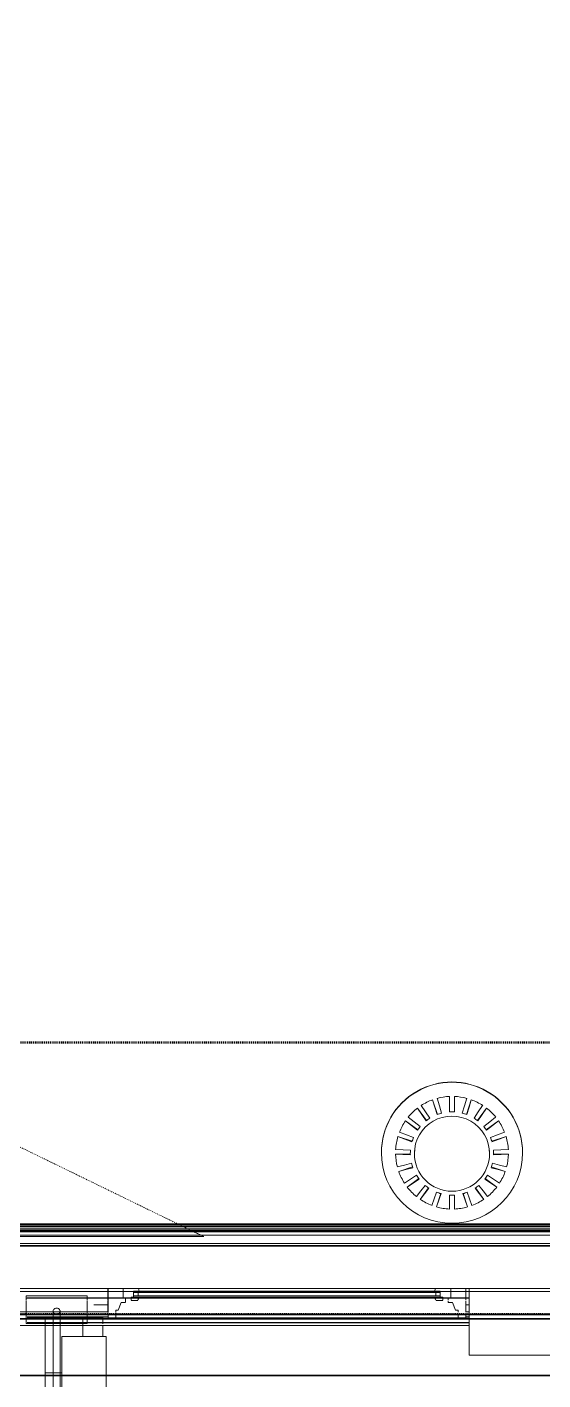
# Model space of a CAD drawing. Header units: inches. Extents: x -4235 to -464, y 9767 to 12269.
# Drawn here: x -3606.3 to -3551.5, y 9973.2 to 10117.1 of the extents above; entities that cross this region are included whole.
import ezdxf

# ---------------------------------------------------------------- set-up
doc = ezdxf.new("R2010")
doc.units = ezdxf.units.IN
doc.header["$MEASUREMENT"] = 0
doc.linetypes.add('Dash 1_16_', pattern=[0.125, 0.0625, -0.0625])
for name, color, linetype, lineweight in [('A-FLOR-1', 192, 'Continuous', 9), ('A-FLOR-HRAL', 11, 'Continuous', 9), ('A-FLOR-PATT-1', 9, 'Continuous', 9), ('A-GENM', 5, 'Continuous', 9), ('A-GLAZ-1', 151, 'Continuous', 9), ('A-GLAZ-2', 151, 'Continuous', 20), ('A-ROOF-1', 10, 'Dash 1_16_', 9), ('A-ROOF-2', 7, 'Dash 1_16_', 9), ('A-WALL-1', 113, 'Continuous', 9), ('C-PROP-LINE-1', 91, 'Dash 1_16_', 50), ('M-EQPM', 50, 'Continuous', 9)]:
    doc.layers.add(name, color=color, linetype=linetype, lineweight=lineweight)

# ---------------------------------------------------------------- blocks, each defined once
blk = doc.blocks.new('Basic Wall _ EXT - FIBER CEMENT - LARGE - ___-2505169-BACKGROUND - ROOF PLAN')
at = {"layer": 'A-WALL-1'}
for p, q in [((-3606.34, 9981.91), (-3606.44, 9981.91)), ((-3606.31, 9981.94), (-3606.01, 9981.94)), ((-3606.01, 9981.94), (-3606.31, 9981.94)), ((-3606.01, 9981.91), (-3606.31, 9981.91)), ((-3606.01, 9981.91), (-3606.31, 9981.91)), ((-3605.98, 9981.94), (-3605.45, 9981.94)), ((-3605.45, 9981.94), (-3605.98, 9981.94)), ((-3605.44, 9981.91), (-3605.97, 9981.91)), ((-3605.44, 9981.91), (-3605.97, 9981.91)), ((-3605.43, 9981.94), (-3600.9, 9981.94)), ((-3600.9, 9981.94), (-3605.43, 9981.94)), ((-3600.9, 9981.91), (-3605.43, 9981.91)), ((-3600.9, 9981.91), (-3605.43, 9981.91)), ((-3600.86, 9981.94), (-3600.38, 9981.94)), ((-3600.38, 9981.94), (-3600.86, 9981.94)), ((-3600.38, 9981.91), (-3600.86, 9981.91)), ((-3600.38, 9981.91), (-3600.86, 9981.91)), ((-3600.36, 9981.94), (-3600.06, 9981.94)), ((-3600.06, 9981.94), (-3600.36, 9981.94)), ((-3600.06, 9981.91), (-3600.36, 9981.91)), ((-3600.06, 9981.91), (-3600.36, 9981.91)), ((-3600.05, 9981.94), (-3599.95, 9981.94)), ((-3599.95, 9981.94), (-3600.05, 9981.94)), ((-3599.95, 9981.91), (-3600.05, 9981.91)), ((-3599.95, 9981.91), (-3600.05, 9981.91)), ((-3599.95, 9981.94), (-3597.74, 9981.94)), ((-3597.74, 9981.94), (-3599.95, 9981.94)), ((-3597.74, 9981.91), (-3599.95, 9981.91)), ((-3597.74, 9981.91), (-3599.95, 9981.91)), ((-3559.71, 9981.94), (-3559.34, 9981.94)), ((-3559.34, 9981.94), (-3559.71, 9981.94)), ((-3559.34, 9981.91), (-3559.71, 9981.91)), ((-3559.34, 9981.91), (-3559.71, 9981.91)), ((-3603.57, 9979.9), (-3606.34, 9979.9)), ((-3603.57, 9979.9), (-3606.34, 9979.9)), ((-3606.34, 9979.87), (-3603.57, 9979.87)), ((-3603.57, 9979.87), (-3606.34, 9979.87)), ((-3603.46, 9979.9), (-3603.52, 9979.9)), ((-3603.46, 9979.9), (-3603.52, 9979.9)), ((-3603.52, 9979.87), (-3603.46, 9979.87)), ((-3603.46, 9979.87), (-3603.52, 9979.87)), ((-3603.4, 9979.9), (-3603.46, 9979.9)), ((-3603.4, 9979.9), (-3603.46, 9979.9)), ((-3603.46, 9979.87), (-3603.39, 9979.87)), ((-3603.39, 9979.87), (-3603.46, 9979.87)), ((-3603.29, 9979.9), (-3603.38, 9979.9)), ((-3603.29, 9979.9), (-3603.38, 9979.9)), ((-3603.38, 9979.87), (-3603.29, 9979.87)), ((-3603.29, 9979.87), (-3603.38, 9979.87)), ((-3603.2, 9979.9), (-3603.29, 9979.9)), ((-3603.2, 9979.9), (-3603.29, 9979.9)), ((-3603.29, 9979.87), (-3603.2, 9979.87)), ((-3603.2, 9979.87), (-3603.29, 9979.87)), ((-3603.1, 9979.9), (-3603.2, 9979.9)), ((-3603.1, 9979.9), (-3603.2, 9979.9)), ((-3603.2, 9979.87), (-3603.1, 9979.87)), ((-3603.1, 9979.87), (-3603.2, 9979.87)), ((-3603.01, 9979.9), (-3603.1, 9979.9)), ((-3603.01, 9979.9), (-3603.1, 9979.9)), ((-3603.1, 9979.87), (-3603.01, 9979.87)), ((-3603.01, 9979.87), (-3603.1, 9979.87)), ((-3602.93, 9979.9), (-3603.01, 9979.9)), ((-3602.93, 9979.9), (-3603.01, 9979.9)), ((-3603.01, 9979.87), (-3602.93, 9979.87)), ((-3602.93, 9979.87), (-3603.01, 9979.87)), ((-3602.87, 9979.9), (-3602.93, 9979.9)), ((-3602.87, 9979.9), (-3602.93, 9979.9)), ((-3602.93, 9979.87), (-3602.87, 9979.87)), ((-3602.87, 9979.87), (-3602.93, 9979.87)), ((-3599.97, 9979.9), (-3602.82, 9979.9)), ((-3599.97, 9979.9), (-3602.82, 9979.9)), ((-3602.82, 9979.87), (-3599.97, 9979.87)), ((-3599.97, 9979.87), (-3602.82, 9979.87)), ((-3597.74, 9979.9), (-3599.95, 9979.9)), ((-3597.74, 9979.9), (-3599.95, 9979.9)), ((-3599.95, 9979.87), (-3597.74, 9979.87)), ((-3597.74, 9979.87), (-3599.95, 9979.87)), ((-3559.34, 9979.9), (-3559.71, 9979.9)), ((-3559.34, 9979.9), (-3559.71, 9979.9)), ((-3559.71, 9979.87), (-3559.34, 9979.87)), ((-3559.34, 9979.87), (-3559.71, 9979.87))]:
    blk.add_line(p, q, dxfattribs=at)
blk = doc.blocks.new('Basic Wall _ EXT - FIBER CEMENT - LARGE - ___-2162463-BACKGROUND - ROOF PLAN')
at = {"layer": 'A-WALL-1'}
for p, q in [((-3606.31, 9981.94), (-3606.01, 9981.94)), ((-3606.01, 9981.94), (-3606.31, 9981.94)), ((-3606.01, 9981.91), (-3606.31, 9981.91)), ((-3606.01, 9981.91), (-3606.31, 9981.91)), ((-3605.98, 9981.94), (-3605.45, 9981.94)), ((-3605.45, 9981.94), (-3605.98, 9981.94)), ((-3605.44, 9981.91), (-3605.97, 9981.91)), ((-3605.44, 9981.91), (-3605.97, 9981.91)), ((-3605.43, 9981.94), (-3600.9, 9981.94)), ((-3600.9, 9981.94), (-3605.43, 9981.94)), ((-3600.9, 9981.91), (-3605.43, 9981.91)), ((-3600.9, 9981.91), (-3605.43, 9981.91)), ((-3600.86, 9981.94), (-3600.38, 9981.94)), ((-3600.38, 9981.94), (-3600.86, 9981.94)), ((-3600.38, 9981.91), (-3600.86, 9981.91)), ((-3600.38, 9981.91), (-3600.86, 9981.91)), ((-3600.36, 9981.94), (-3600.06, 9981.94)), ((-3600.06, 9981.94), (-3600.36, 9981.94)), ((-3600.06, 9981.91), (-3600.36, 9981.91)), ((-3600.06, 9981.91), (-3600.36, 9981.91)), ((-3600.05, 9981.94), (-3599.95, 9981.94)), ((-3599.95, 9981.94), (-3600.05, 9981.94)), ((-3599.95, 9981.91), (-3600.05, 9981.91)), ((-3599.95, 9981.91), (-3600.05, 9981.91)), ((-3599.95, 9981.94), (-3559.34, 9981.94)), ((-3559.34, 9981.94), (-3599.95, 9981.94)), ((-3559.34, 9981.91), (-3599.95, 9981.91)), ((-3559.34, 9981.91), (-3599.95, 9981.91)), ((-3606.03, 9979.32), (-3606.34, 9979.32)), ((-3606.02, 9979.31), (-3606.34, 9979.31)), ((-3606.02, 9979.31), (-3606.34, 9979.31)), ((-3606.02, 9979.3), (-3606.34, 9979.3)), ((-3606.02, 9979.28), (-3606.34, 9979.28)), ((-3606.02, 9979.28), (-3606.34, 9979.28)), ((-3605.52, 9979.32), (-3606.01, 9979.32)), ((-3605.52, 9979.31), (-3606.01, 9979.31)), ((-3605.52, 9979.31), (-3606.01, 9979.31)), ((-3605.51, 9979.3), (-3606.01, 9979.3)), ((-3605.51, 9979.28), (-3606.01, 9979.28)), ((-3605.51, 9979.28), (-3606.01, 9979.28)), ((-3604.85, 9979.32), (-3605.49, 9979.32)), ((-3604.85, 9979.31), (-3605.49, 9979.31)), ((-3604.85, 9979.31), (-3605.49, 9979.31)), ((-3604.84, 9979.3), (-3605.49, 9979.3)), ((-3604.84, 9979.28), (-3605.49, 9979.28)), ((-3604.84, 9979.28), (-3605.49, 9979.28)), ((-3604.07, 9979.32), (-3604.82, 9979.32)), ((-3604.07, 9979.31), (-3604.82, 9979.31)), ((-3604.07, 9979.31), (-3604.82, 9979.31)), ((-3604.06, 9979.3), (-3604.82, 9979.3)), ((-3604.06, 9979.28), (-3604.82, 9979.28)), ((-3604.06, 9979.28), (-3604.82, 9979.28)), ((-3603.57, 9979.32), (-3604.04, 9979.32)), ((-3603.57, 9979.31), (-3604.04, 9979.31)), ((-3603.57, 9979.31), (-3604.04, 9979.31)), ((-3603.57, 9979.3), (-3604.04, 9979.3)), ((-3603.57, 9979.28), (-3604.04, 9979.28)), ((-3603.57, 9979.28), (-3604.04, 9979.28)), ((-3603.46, 9979.32), (-3603.52, 9979.32)), ((-3603.46, 9979.31), (-3603.52, 9979.31)), ((-3603.46, 9979.31), (-3603.52, 9979.31)), ((-3603.46, 9979.3), (-3603.52, 9979.3)), ((-3603.46, 9979.28), (-3603.52, 9979.28)), ((-3603.46, 9979.28), (-3603.52, 9979.28)), ((-3603.38, 9979.32), (-3603.46, 9979.32)), ((-3603.38, 9979.31), (-3603.46, 9979.31)), ((-3603.38, 9979.31), (-3603.46, 9979.31)), ((-3603.38, 9979.3), (-3603.46, 9979.3)), ((-3603.38, 9979.28), (-3603.46, 9979.28)), ((-3603.38, 9979.28), (-3603.46, 9979.28)), ((-3603.29, 9979.32), (-3603.38, 9979.32)), ((-3603.29, 9979.31), (-3603.38, 9979.31)), ((-3603.29, 9979.31), (-3603.38, 9979.31)), ((-3603.29, 9979.3), (-3603.38, 9979.3)), ((-3603.29, 9979.28), (-3603.38, 9979.28)), ((-3603.29, 9979.28), (-3603.38, 9979.28)), ((-3603.23, 9979.32), (-3603.29, 9979.32)), ((-3603.23, 9979.31), (-3603.29, 9979.31)), ((-3603.23, 9979.31), (-3603.29, 9979.31)), ((-3603.23, 9979.3), (-3603.29, 9979.3)), ((-3603.22, 9979.28), (-3603.29, 9979.28)), ((-3603.22, 9979.28), (-3603.29, 9979.28)), ((-3603.1, 9979.32), (-3603.2, 9979.32)), ((-3603.1, 9979.31), (-3603.2, 9979.31)), ((-3603.1, 9979.31), (-3603.2, 9979.31)), ((-3603.1, 9979.3), (-3603.2, 9979.3)), ((-3603.1, 9979.28), (-3603.2, 9979.28)), ((-3603.1, 9979.28), (-3603.2, 9979.28)), ((-3603.01, 9979.32), (-3603.1, 9979.32)), ((-3603.01, 9979.31), (-3603.1, 9979.31)), ((-3603.01, 9979.31), (-3603.1, 9979.31)), ((-3603.01, 9979.3), (-3603.1, 9979.3)), ((-3603.01, 9979.28), (-3603.1, 9979.28)), ((-3603.01, 9979.28), (-3603.1, 9979.28)), ((-3602.93, 9979.32), (-3603.01, 9979.32)), ((-3602.93, 9979.31), (-3603.01, 9979.31)), ((-3602.93, 9979.31), (-3603.01, 9979.31)), ((-3602.93, 9979.3), (-3603.01, 9979.3)), ((-3602.93, 9979.28), (-3603.01, 9979.28)), ((-3602.93, 9979.28), (-3603.01, 9979.28)), ((-3602.87, 9979.32), (-3602.93, 9979.32)), ((-3602.87, 9979.31), (-3602.93, 9979.31)), ((-3602.87, 9979.31), (-3602.93, 9979.31)), ((-3602.87, 9979.3), (-3602.93, 9979.3)), ((-3602.87, 9979.28), (-3602.93, 9979.28)), ((-3602.87, 9979.28), (-3602.93, 9979.28)), ((-3602.39, 9979.32), (-3602.82, 9979.32)), ((-3602.39, 9979.31), (-3602.82, 9979.31)), ((-3602.39, 9979.31), (-3602.82, 9979.31)), ((-3602.38, 9979.3), (-3602.82, 9979.3)), ((-3602.38, 9979.28), (-3602.82, 9979.28)), ((-3602.38, 9979.28), (-3602.82, 9979.28)), ((-3601.61, 9979.32), (-3602.36, 9979.32)), ((-3601.6, 9979.31), (-3602.36, 9979.31)), ((-3601.6, 9979.31), (-3602.36, 9979.31)), ((-3601.6, 9979.3), (-3602.36, 9979.3)), ((-3601.59, 9979.28), (-3602.36, 9979.28)), ((-3601.59, 9979.28), (-3602.36, 9979.28)), ((-3600.93, 9979.32), (-3601.57, 9979.32)), ((-3600.93, 9979.31), (-3601.57, 9979.31)), ((-3600.93, 9979.31), (-3601.57, 9979.31)), ((-3600.92, 9979.3), (-3601.57, 9979.3)), ((-3600.92, 9979.28), (-3601.57, 9979.28)), ((-3600.92, 9979.28), (-3601.57, 9979.28)), ((-3600.4, 9979.32), (-3600.9, 9979.32)), ((-3600.4, 9979.31), (-3600.9, 9979.31)), ((-3600.4, 9979.31), (-3600.9, 9979.31)), ((-3600.4, 9979.3), (-3600.9, 9979.3)), ((-3600.4, 9979.28), (-3600.9, 9979.28)), ((-3600.4, 9979.28), (-3600.9, 9979.28)), ((-3600.07, 9979.32), (-3600.38, 9979.32)), ((-3600.07, 9979.31), (-3600.38, 9979.31)), ((-3600.07, 9979.31), (-3600.38, 9979.31)), ((-3600.07, 9979.3), (-3600.38, 9979.3)), ((-3600.07, 9979.28), (-3600.38, 9979.28)), ((-3600.07, 9979.28), (-3600.38, 9979.28)), ((-3599.95, 9979.32), (-3600.06, 9979.32)), ((-3599.95, 9979.31), (-3600.06, 9979.31)), ((-3599.95, 9979.31), (-3600.06, 9979.31)), ((-3599.95, 9979.3), (-3600.06, 9979.3)), ((-3599.95, 9979.28), (-3600.06, 9979.28)), ((-3599.95, 9979.28), (-3600.06, 9979.28)), ((-3559.34, 9979.32), (-3599.95, 9979.32)), ((-3559.34, 9979.31), (-3599.95, 9979.31)), ((-3559.34, 9979.31), (-3599.95, 9979.31)), ((-3559.34, 9979.3), (-3599.95, 9979.3)), ((-3559.34, 9979.28), (-3599.95, 9979.28)), ((-3559.34, 9979.28), (-3599.95, 9979.28)), ((-3706.32, 9978.98), (-3603.57, 9978.98)), ((-3603.52, 9978.98), (-3603.46, 9978.98)), ((-3603.46, 9978.98), (-3603.38, 9978.98)), ((-3603.38, 9978.98), (-3603.29, 9978.98)), ((-3603.29, 9978.98), (-3603.2, 9978.98)), ((-3603.19, 9978.98), (-3603.1, 9978.98)), ((-3603.1, 9978.98), (-3603.01, 9978.98)), ((-3603.01, 9978.98), (-3602.93, 9978.98)), ((-3602.93, 9978.98), (-3602.87, 9978.98)), ((-3602.82, 9978.98), (-3559.34, 9978.98))]:
    blk.add_line(p, q, dxfattribs=at)
blk = doc.blocks.new('Basic Wall _ EXT - FIBER CEMENT - SMALL - ___-2145937-BACKGROUND - ROOF PLAN')
at = {"layer": 'A-WALL-1'}
for p, q in [((-2077.2, 9989.09), (-3851.82, 9989.09)), ((-2077.24, 9989.13), (-3851.78, 9989.13)), ((-2077.25, 9989.14), (-3851.77, 9989.14)), ((-2077.4, 9989.29), (-3851.63, 9989.29)), ((-2077.6, 9989.49), (-3851.42, 9989.49)), ((-2077.67, 9989.56), (-3851.35, 9989.56)), ((-2077.8, 9989.69), (-3851.22, 9989.69)), ((-2077.91, 9989.8), (-3851.11, 9989.8)), ((-3853.2, 9987.72), (-2075.83, 9987.72)), ((-2075.83, 9987.72), (-3853.2, 9987.72)), ((-3852.33, 9988.59), (-2076.7, 9988.59)), ((-2076.7, 9988.59), (-3852.33, 9988.59)), ((-2077.05, 9988.94), (-3851.97, 9988.94)), ((-2077.1, 9988.99), (-3851.93, 9988.99)), ((-2077.11, 9989), (-3851.92, 9989)), ((-2077.18, 9989.07), (-3851.85, 9989.07)), ((-2077.17, 9989.06), (-3851.85, 9989.06)), ((-2077.17, 9989.06), (-3851.85, 9989.06)), ((-2075.54, 9987.44), (-3853.48, 9987.44)), ((-2075.54, 9987.44), (-3853.48, 9987.44)), ((-2075.62, 9987.51), (-3853.4, 9987.51)), ((-2075.62, 9987.51), (-3853.4, 9987.51)), ((-2070.72, 9982.61), (-3858.3, 9982.61)), ((-2070.72, 9982.61), (-3858.3, 9982.61)), ((-2067.77, 9979.66), (-3861.25, 9979.66)), ((-2067.84, 9979.73), (-3861.19, 9979.73)), ((-3860.81, 9980.11), (-2068.22, 9980.11)), ((-2068.29, 9980.19), (-3860.73, 9980.19)), ((-2068.29, 9980.19), (-3860.73, 9980.19)), ((-3867.29, 9973.63), (-2061.73, 9973.63)), ((-2061.73, 9973.63), (-3867.29, 9973.63)), ((-2061.81, 9973.7), (-3867.21, 9973.7)), ((-2061.81, 9973.7), (-3867.21, 9973.7))]:
    blk.add_line(p, q, dxfattribs=at)
blk = doc.blocks.new('Window-Double_Hung-Andersen-400_Series-Tilt_Wash - DOUBLE HUNG - COTTAGE - 3RD FLOOR-V76-BACKGROUND - ROOF PLAN')
at = {"layer": 'A-GLAZ-1'}
for p, q in [((-16.29, -2.13), (-15.7, -2.13)), ((-16.29, -2.5), (-15.7, -2.5)), ((-15.82, -2.5), (-15.82, -2.13)), ((-15.7, -2), (15.7, -2)), ((-15.7, -2.13), (15.7, -2.13)), ((-15.7, -2.5), (15.7, -2.5)), ((-15.7, -2.63), (15.7, -2.63)), ((16.29, -2.13), (15.7, -2.13)), ((16.29, -2.5), (15.7, -2.5)), ((15.82, -2.5), (15.82, -2.13))]:
    blk.add_line(p, q, dxfattribs=at)
at = {"layer": 'A-GLAZ-2'}
for p, q in [((-19.01, -2.01), (-19.01, -1.69)), ((-19.01, -2.69), (-19.01, -2.01)), ((-19.01, -2.84), (-19.01, -2.72)), ((-19.01, -2.9), (-19.01, -2.85)), ((-17.42, -2.01), (-17.42, -1.69)), ((-17.42, -2.69), (-17.42, -2.01)), ((-17.42, -2.75), (-16.57, -2.75)), ((-17.14, -2.84), (-17.14, -2.75)), ((-17.14, -2.9), (-17.14, -2.85)), ((-16.57, -2.63), (-16.57, -2.69)), ((-15.7, -2.63), (-16.57, -2.63)), ((-16.57, -2.72), (-16.57, -2.84)), ((-16.57, -2.85), (-16.57, -2.9)), ((-15.7, -2), (-16.29, -2)), ((-16.29, -2.63), (-16.29, -2.01)), ((-15.82, -2.9), (-15.8, -2.85)), ((-15.8, -2.84), (-15.74, -2.72)), ((-15.78, -1.69), (-15.7, -2)), ((-15.73, -2.69), (-15.7, -2.63)), ((15.75, -1.82), (15.7, -2)), ((15.7, -2), (16.29, -2)), ((15.73, -2.69), (15.7, -2.63)), ((15.7, -2.63), (16.57, -2.63)), ((15.8, -2.84), (15.74, -2.72)), ((15.78, -1.69), (15.75, -1.78)), ((15.82, -2.9), (15.8, -2.85)), ((16.29, -2.63), (16.29, -2.01)), ((16.57, -2.63), (16.57, -2.69)), ((16.57, -2.72), (16.57, -2.84)), ((17.42, -2.75), (16.57, -2.75)), ((16.57, -2.85), (16.57, -2.9)), ((17.14, -2.84), (17.14, -2.75)), ((17.14, -2.9), (17.14, -2.85)), ((17.42, -2.01), (17.42, -1.69)), ((17.42, -2.69), (17.42, -2.01)), ((19.01, -1.69), (19.01, -2.01)), ((19.01, -2.01), (19.01, -2.69)), ((19.01, -2.72), (19.01, -2.84)), ((19.01, -2.85), (19.01, -2.9)), ((-19.01, -3.44), (-20.51, -3.44)), ((-19.01, -2.95), (-19.01, -2.91)), ((-19.01, -4.11), (-19.01, -3)), ((-19.01, -4.16), (-19.01, -4.11)), ((-19.01, -4.22), (-19.01, -4.17)), ((-19.01, -4.34), (-19.01, -4.29)), ((-18.2, -4), (-17.92, -4)), ((-18.2, -4.11), (-18.2, -4)), ((-18.2, -4.16), (-18.2, -4.11)), ((-18.2, -4.22), (-18.2, -4.17)), ((-18.2, -4.34), (-18.2, -4.29)), ((-17.92, -4), (-17.61, -3.19)), ((-17.61, -3.19), (-17.14, -3.19)), ((-17.14, -2.95), (-17.14, -2.91)), ((-17.14, -3.16), (-17.14, -3)), ((-16.57, -2.91), (-16.57, -2.95)), ((-15.86, -2.97), (-16.57, -2.97)), ((-15.85, -2.95), (-15.83, -2.91)), ((15.85, -2.95), (15.83, -2.91)), ((15.86, -2.97), (16.57, -2.97)), ((16.57, -2.91), (16.57, -2.95)), ((17.14, -2.95), (17.14, -2.91)), ((17.14, -3.19), (17.14, -3.06)), ((17.61, -3.19), (17.14, -3.19)), ((17.92, -4), (17.61, -3.19)), ((18.2, -4), (17.92, -4)), ((18.2, -4.11), (18.2, -4)), ((18.2, -4.22), (18.2, -4.17)), ((19.01, -2.91), (19.01, -2.95)), ((19.01, -3.06), (19.01, -4.11)), ((19.01, -3.44), (19.39, -3.44)), ((19.01, -4.17), (19.01, -4.22)), ((-19.01, -4.81), (-19.01, -4.56)), ((19.01, -4.81), (-19.01, -4.81)), ((-18.2, -4.81), (-18.2, -4.56)), ((18.2, -4.81), (18.2, -4.56)), ((19.01, -4.56), (19.01, -4.81))]:
    blk.add_line(p, q, dxfattribs=at)
blk = doc.blocks.new('Family1 - SCUPPER-V150-BACKGROUND - ROOF PLAN')
at = {"layer": 'A-GENM'}
for p, q in [((-5, 8.81), (5, 8.81)), ((-5, 4.97), (-5, 8.81)), ((5, 8.81), (5, 4.97)), ((-5, 4.56), (-5, 4.97)), ((-5, 4.35), (-5, 4.4)), ((-5, 4.29), (-5, 4.34)), ((5, 4.97), (5, 4.56)), ((5, 4.4), (5, 4.35)), ((5, 4.34), (5, 4.29)), ((-5, 4.23), (-5, 4.28)), ((-5, 4.17), (-5, 4.22)), ((-5, 3), (-5, 4.11)), ((-5, 2.85), (-5, 2.9)), ((5, 4.28), (5, 4.23)), ((5, 4.22), (5, 4.17)), ((5, 4.11), (5, 3)), ((5, 2.95), (5, 2.91)), ((5, 2.9), (5, 2.85)), ((-5, 2.01), (-5, 2.84)), ((-5, 1.73), (-5, 2.01)), ((5, 2.84), (5, 2.01)), ((5, 2.01), (5, 1.69))]:
    blk.add_line(p, q, dxfattribs=at)
blk = doc.blocks.new('Railing - Baluster_01-V160-BACKGROUND - ROOF PLAN')
at = {"layer": 'A-FLOR-HRAL'}
for p, q in [((-0.59, 1.18), (0.59, 1.18)), ((-0.59, 0.59), (-0.59, 1.18)), ((0.59, 1.18), (0.59, 0.59))]:
    blk.add_line(p, q, dxfattribs=at)
blk = doc.blocks.new('Railing - Railing-2700304-BACKGROUND - ROOF PLAN')
at = {"layer": 'A-FLOR-HRAL'}
for p, q in [((-3711.97, 9977.83), (-3711.97, 9973.7)), ((-3711.97, 9977.83), (-3711.5, 9977.83)), ((-3711.5, 9977.83), (-3707.72, 9977.83)), ((-3707.72, 9977.83), (-3707.25, 9977.83)), ((-3707.25, 9973.7), (-3707.25, 9977.83)), ((-3602.65, 9977.83), (-3602.65, 9973.7)), ((-3602.65, 9977.83), (-3602.18, 9977.83)), ((-3602.18, 9977.83), (-3598.4, 9977.83)), ((-3598.4, 9977.83), (-3597.92, 9977.83)), ((-3597.92, 9973.7), (-3597.92, 9977.83)), ((-3711.97, 9973.7), (-3711.97, 9973.63)), ((-3711.97, 9973.63), (-3711.97, 9914.58)), ((-3707.25, 9973.63), (-3707.25, 9973.7)), ((-3707.25, 9919.3), (-3707.25, 9973.63)), ((-3602.65, 9973.7), (-3602.65, 9973.63)), ((-3602.65, 9973.63), (-3602.65, 9919.3)), ((-3597.92, 9973.63), (-3597.92, 9973.7)), ((-3597.92, 9914.58), (-3597.92, 9973.63)), ((-3602.65, 9919.3), (-3707.25, 9919.3)), ((-3711.97, 9914.58), (-3597.92, 9914.58))]:
    blk.add_line(p, q, dxfattribs=at)
for points, knots in [([(-3707.72, 9918.83), (-3707.68, 9918.87), (-3707.62, 9918.93), (-3707.54, 9919.01), (-3707.49, 9919.06), (-3707.46, 9919.09), (-3707.42, 9919.13), (-3707.39, 9919.16), (-3707.37, 9919.18), (-3707.34, 9919.21), (-3707.31, 9919.24), (-3707.28, 9919.27), (-3707.26, 9919.29), (-3707.25, 9919.3), (-3707.25, 9919.3)], [0, 0, 0, 0, 0.166667, 0.25, 0.333333, 0.375, 0.416667, 0.5, 0.541667, 0.583333, 0.666667, 0.75, 0.833333, 1, 1, 1, 1]), ([(-3602.18, 9918.83), (-3602.22, 9918.87), (-3602.28, 9918.93), (-3602.36, 9919.01), (-3602.4, 9919.06), (-3602.44, 9919.09), (-3602.47, 9919.13), (-3602.5, 9919.16), (-3602.53, 9919.18), (-3602.56, 9919.21), (-3602.59, 9919.24), (-3602.61, 9919.27), (-3602.64, 9919.29), (-3602.65, 9919.3), (-3602.65, 9919.3)], [0, 0, 0, 0, 0.166667, 0.25, 0.333333, 0.375, 0.416667, 0.5, 0.541667, 0.583333, 0.666667, 0.75, 0.833333, 1, 1, 1, 1]), ([(-3711.97, 9914.58), (-3711.97, 9914.58), (-3711.96, 9914.59), (-3711.94, 9914.61), (-3711.91, 9914.64), (-3711.88, 9914.67), (-3711.86, 9914.69), (-3711.83, 9914.72), (-3711.79, 9914.76), (-3711.75, 9914.8), (-3711.71, 9914.84), (-3711.67, 9914.88), (-3711.6, 9914.95), (-3711.54, 9915.01), (-3711.5, 9915.05)], [0, 0, 0, 0, 0.166667, 0.25, 0.333333, 0.416667, 0.458333, 0.5, 0.583333, 0.666667, 0.708333, 0.75, 0.833333, 1, 1, 1, 1]), ([(-3597.92, 9914.58), (-3597.92, 9914.58), (-3597.93, 9914.59), (-3597.96, 9914.61), (-3597.99, 9914.64), (-3598.01, 9914.67), (-3598.04, 9914.69), (-3598.07, 9914.72), (-3598.11, 9914.76), (-3598.15, 9914.8), (-3598.19, 9914.84), (-3598.22, 9914.88), (-3598.29, 9914.95), (-3598.35, 9915.01), (-3598.4, 9915.05)], [0, 0, 0, 0, 0.166667, 0.25, 0.333333, 0.416667, 0.458333, 0.5, 0.583333, 0.666667, 0.708333, 0.75, 0.833333, 1, 1, 1, 1])]:
    blk.add_open_spline(points, degree=3, knots=knots, dxfattribs=at)
blk.add_blockref('Railing - Baluster_01-V160-BACKGROUND - ROOF PLAN', (-3709.61, 9977.24))
blk = doc.blocks.new('Walls 56 - Walls 1-2574123-BACKGROUND - ROOF PLAN')
at = {"layer": 'A-WALL-1'}
for p, q in [((-3606.45, 9982.13), (-3606.45, 9981.79)), ((-3606.45, 9982.13), (-3600.06, 9982.13)), ((-3599.95, 9982.13), (-3606.45, 9982.13)), ((-3600.06, 9982.13), (-3599.95, 9982.13)), ((-3599.95, 9981.79), (-3599.95, 9982.13)), ((-3606.45, 9981.78), (-3606.45, 9981.73)), ((-3606.45, 9981.72), (-3606.45, 9981.67)), ((-3606.45, 9981.62), (-3606.45, 9980.52)), ((-3606.45, 9980.51), (-3606.45, 9980.47)), ((-3606.45, 9980.46), (-3606.45, 9980.41)), ((-3603.57, 9980.46), (-3603.57, 9980.41)), ((-3602.82, 9980.41), (-3602.82, 9980.46)), ((-3599.95, 9981.73), (-3599.95, 9981.78)), ((-3599.95, 9981.67), (-3599.95, 9981.72)), ((-3599.95, 9981.45), (-3599.95, 9981.62)), ((-3599.95, 9980.52), (-3599.95, 9981.41)), ((-3599.95, 9980.47), (-3599.95, 9980.51)), ((-3599.95, 9980.41), (-3599.95, 9980.46)), ((-3606.45, 9980.4), (-3606.45, 9980.34)), ((-3606.45, 9980.34), (-3606.45, 9980.28)), ((-3606.45, 9980.27), (-3606.45, 9980.22)), ((-3606.45, 9980.07), (-3606.45, 9979.66)), ((-3606.45, 9979.66), (-3606.45, 9979.2)), ((-3606.45, 9979.2), (-3606.34, 9979.2)), ((-3599.95, 9979.2), (-3606.45, 9979.2)), ((-3606.34, 9979.2), (-3603.57, 9979.2)), ((-3603.57, 9980.4), (-3603.57, 9980.34)), ((-3603.57, 9980.34), (-3603.57, 9980.28)), ((-3603.57, 9980.27), (-3603.57, 9980.22)), ((-3603.57, 9980.07), (-3603.57, 9979.66)), ((-3603.57, 9979.66), (-3603.57, 9979.2)), ((-3603.57, 9979.2), (-3603.57, 9973.7)), ((-3603.52, 9979.2), (-3603.46, 9979.2)), ((-3603.46, 9979.2), (-3603.39, 9979.2)), ((-3603.38, 9979.2), (-3603.29, 9979.2)), ((-3603.29, 9979.2), (-3603.2, 9979.2)), ((-3603.2, 9979.2), (-3603.1, 9979.2)), ((-3603.1, 9979.2), (-3603.01, 9979.2)), ((-3603.01, 9979.2), (-3602.93, 9979.2)), ((-3602.93, 9979.2), (-3602.87, 9979.2)), ((-3602.82, 9980.34), (-3602.82, 9980.4)), ((-3602.82, 9980.28), (-3602.82, 9980.34)), ((-3602.82, 9980.22), (-3602.82, 9980.27)), ((-3602.82, 9979.66), (-3602.82, 9980.07)), ((-3602.82, 9979.2), (-3602.82, 9979.66)), ((-3602.82, 9973.7), (-3602.82, 9979.2)), ((-3602.82, 9979.2), (-3599.95, 9979.2)), ((-3599.95, 9980.34), (-3599.95, 9980.4)), ((-3599.95, 9980.28), (-3599.95, 9980.34)), ((-3599.95, 9980.22), (-3599.95, 9980.27)), ((-3599.95, 9979.66), (-3599.95, 9980.07)), ((-3599.95, 9979.2), (-3599.95, 9979.66)), ((-3603.57, 9973.7), (-3603.57, 9973.63)), ((-3603.57, 9973.63), (-3603.57, 9919.3)), ((-3602.82, 9973.63), (-3602.82, 9973.7)), ((-3602.82, 9919.3), (-3602.82, 9973.63))]:
    blk.add_line(p, q, dxfattribs=at)
for major_axis, start_param, end_param in [((0.375, 0), 2.879793, 3.109327), ((0.375, 0), 2.617994, 2.879793), ((0.375, 0), 2.094395, 2.617994), ((0.375, 0), 1.832596, 2.094395), ((-0.375, 0), 4.712389, 4.974188), ((0.375, 0), 1.308997, 1.570796), ((0.375, 0), 0.785398, 1.308997), ((0.375, 0), 0.261799, 0.785398), ((0.375, 0), 0.032265, 0.261799), ((0.375, 0), 3.709443, 3.916505), ((0.375, 0), 3.955063, 4.18879), ((0.375, 0), 4.269968, 4.45059), ((0.375, 0), 4.45059, 4.587024), ((0.375, 0), 4.837754, 4.974188), ((0.375, 0), 4.974188, 5.15474), ((0.375, 0), 5.235988, 5.469631), ((0.375, 0), 5.508273, 5.71525), ((0.375, 0), 5.759587, 5.931368)]:
    blk.add_ellipse((-3603.2, 9980.51), major_axis=major_axis, ratio=0.86769, start_param=start_param, end_param=end_param, dxfattribs=at)
blk = doc.blocks.new('22142613 - Roof Drains - Type A - 15_ Strainer - 8_ Drain-V167-BACKGROUND - ROOF PLAN')
at = {"layer": 'M-EQPM'}
for p, q in [((-3564.85, 10002.12), (-3563.88, 10000.79)), ((-3563.23, 10003.01), (-3562.72, 10001.43)), ((-3559.63, 10001.43), (-3559.12, 10003.01)), ((-3558.46, 10000.79), (-3557.5, 10002.12)), ((-3566.12, 10000.77), (-3564.81, 9999.81)), ((-3557.54, 9999.81), (-3556.23, 10000.77)), ((-3566.92, 9999.09), (-3565.4, 9998.59)), ((-3556.95, 9998.59), (-3555.42, 9999.09)), ((-3568.67, 9997.4), (-3568.67, 9997.37)), ((-3567.17, 9997.23), (-3565.6, 9997.23)), ((-3565.17, 9997.61), (-3565.17, 9997.4)), ((-3557.17, 9997.4), (-3557.17, 9997.61)), ((-3556.75, 9997.23), (-3555.18, 9997.23)), ((-3553.67, 9997.37), (-3553.67, 9997.4)), ((-3566.83, 9995.38), (-3565.36, 9995.86)), ((-3556.99, 9995.86), (-3555.51, 9995.38)), ((-3565.93, 9993.72), (-3564.7, 9994.62)), ((-3564.55, 9992.41), (-3563.66, 9993.63)), ((-3558.68, 9993.63), (-3557.8, 9992.41)), ((-3557.65, 9994.62), (-3556.42, 9993.72)), ((-3562.82, 9991.61), (-3562.36, 9993.03)), ((-3559.99, 9993.03), (-3559.53, 9991.61))]:
    blk.add_line(p, q, dxfattribs=at)
at = {"layer": 'M-EQPM', "flags": 128}
for points in [[(-3563.92, 10000.76), (-3564.39, 10001.44), (-3564.85, 10002.12)], [(-3564.44, 10002.41), (-3563.98, 10001.73), (-3563.51, 10001.04)], [(-3562.75, 10001.43), (-3562.99, 10002.22), (-3563.23, 10003.01)], [(-3562.76, 10003.16), (-3562.51, 10002.37), (-3562.27, 10001.58)], [(-3561.42, 10001.71), (-3561.42, 10002.54), (-3561.42, 10003.37)], [(-3560.92, 10003.37), (-3560.92, 10002.54), (-3560.92, 10001.71)], [(-3560.08, 10001.58), (-3559.84, 10002.37), (-3559.59, 10003.16)], [(-3559.12, 10003.01), (-3559.36, 10002.22), (-3559.6, 10001.43)], [(-3558.83, 10001.04), (-3558.37, 10001.73), (-3557.91, 10002.41)], [(-3557.5, 10002.12), (-3557.96, 10001.44), (-3558.42, 10000.76)], [(-3564.85, 9999.76), (-3565.48, 10000.26), (-3566.12, 10000.77)], [(-3565.82, 10001.17), (-3565.18, 10000.66), (-3564.54, 10000.16)], [(-3557.8, 10000.16), (-3557.16, 10000.66), (-3556.53, 10001.17)], [(-3556.23, 10000.77), (-3556.86, 10000.26), (-3557.5, 9999.76)], [(-3566.76, 9999.56), (-3566.01, 9999.28), (-3565.26, 9998.99)], [(-3557.09, 9998.99), (-3556.34, 9999.28), (-3555.59, 9999.56)], [(-3567.16, 9997.73), (-3566.37, 9997.69), (-3565.58, 9997.65)], [(-3565.43, 9998.52), (-3566.17, 9998.8), (-3566.92, 9999.09)], [(-3555.42, 9999.09), (-3556.17, 9998.8), (-3556.92, 9998.52)], [(-3556.76, 9997.65), (-3555.97, 9997.69), (-3555.18, 9997.73)], [(-3565.6, 9997.15), (-3566.38, 9997.19), (-3567.17, 9997.23)], [(-3555.18, 9997.23), (-3555.96, 9997.19), (-3556.75, 9997.15)], [(-3566.98, 9995.86), (-3566.23, 9996.06), (-3565.48, 9996.26)], [(-3565.34, 9995.78), (-3566.08, 9995.58), (-3566.83, 9995.38)], [(-3566.22, 9994.13), (-3565.58, 9994.55), (-3564.94, 9994.97)], [(-3557.4, 9994.97), (-3556.77, 9994.55), (-3556.13, 9994.13)], [(-3555.51, 9995.38), (-3556.26, 9995.58), (-3557.01, 9995.78)], [(-3556.87, 9996.26), (-3556.12, 9996.06), (-3555.37, 9995.86)], [(-3564.66, 9994.56), (-3565.29, 9994.14), (-3565.93, 9993.72)], [(-3564.95, 9992.71), (-3564.49, 9993.31), (-3564.02, 9993.9)], [(-3563.62, 9993.6), (-3564.09, 9993.01), (-3564.55, 9992.41)], [(-3557.8, 9992.41), (-3558.26, 9993.01), (-3558.72, 9993.6)], [(-3558.32, 9993.9), (-3557.86, 9993.31), (-3557.4, 9992.71)], [(-3556.42, 9993.72), (-3557.05, 9994.14), (-3557.69, 9994.56)], [(-3563.3, 9991.76), (-3563.05, 9992.47), (-3562.81, 9993.18)], [(-3562.33, 9993.02), (-3562.58, 9992.31), (-3562.82, 9991.61)], [(-3561.42, 9991.38), (-3561.42, 9992.13), (-3561.42, 9992.87)], [(-3560.92, 9992.87), (-3560.92, 9992.13), (-3560.92, 9991.38)], [(-3559.53, 9991.61), (-3559.77, 9992.31), (-3560.01, 9993.02)], [(-3559.54, 9993.18), (-3559.3, 9992.47), (-3559.05, 9991.76)]]:
    blk.add_lwpolyline(points, dxfattribs=at)
at = {"layer": 'M-EQPM'}
for centre, major_axis, start_param, end_param in [((-3561.17, 9997.4), (7.5, 0), 0, 3.141593), ((-3561.17, 9997.37), (7.5, 0), 0, 3.141593), ((-3561.17, 9997.37), (6, 0), 2.230094, 2.456861), ((-3561.17, 9997.37), (6, 0), 1.921009, 2.146732), ((-3561.17, 9997.37), (6, 0), 1.612475, 1.83765), ((-3561.17, 9997.37), (6, 0), 1.303943, 1.529118), ((-3561.17, 9997.37), (6, 0), 0.994861, 1.220584), ((-3561.17, 9997.37), (6, 0), 0.684732, 0.911499), ((-3561.17, 9997.37), (6, 0), 2.540227, 2.768432), ((-3561.17, 9997.27), (4, 0), 0, 3.141593), ((-3561.17, 9997.29), (4.43, 0), 2.128072, 2.241119), ((-3561.17, 9997.29), (4.43, 0), 1.820803, 1.933842), ((-3561.17, 9997.29), (4.43, 0), 1.514279, 1.627314), ((-3561.17, 9997.29), (4.43, 0), 1.207751, 1.32079), ((-3561.17, 9997.29), (4.43, 0), 0.900473, 1.013521), ((-3561.17, 9997.37), (6, 0), 0.373161, 0.601365), ((-3561.17, 9997.29), (4.43, 0), 2.43676, 2.549818), ((-3561.17, 9997.29), (4.43, 0), 0.591774, 0.704832), ((-3561.17, 9997.37), (6, 0), 2.851802, 3.081699), ((-3561.17, 9997.29), (4.43, 0), 2.747406, 2.860472), ((-3561.17, 9997.29), (4.43, 0), 0.28112, 0.394187), ((-3561.17, 9997.37), (6, 0), 0.059893, 0.289791), ((-3561.17, 9997.37), (7.5, 0), 3.141593, 6.283185), ((-3561.17, 9997.37), (6, 0), 3.16507, 3.39675), ((-3561.17, 9997.29), (4.43, 0), 3.060354, 3.141593), ((-3561.17, 9997.29), (4.43, 0), 3.141593, 3.173424), ((-3561.17, 9997.27), (4, 0), 3.141593, 6.283185), ((-3561.17, 9997.29), (4.43, 0), 0, 0.081239), ((-3561.17, 9997.29), (4.43, 0), 6.251354, 6.283185), ((-3561.17, 9997.37), (6, 0), 6.028028, 6.259707), ((-3561.17, 9997.37), (6, 0), 3.48012, 3.713498), ((-3561.17, 9997.29), (4.43, 0), 3.375724, 3.488791), ((-3561.17, 9997.29), (4.43, 0), 3.693397, 3.806455), ((-3561.17, 9997.29), (4.43, 0), 5.618323, 5.731381), ((-3561.17, 9997.29), (4.43, 0), 5.935987, 6.049054), ((-3561.17, 9997.37), (6, 0), 5.71128, 5.944658), ((-3561.17, 9997.37), (6, 0), 3.796864, 4.031687), ((-3561.17, 9997.29), (4.43, 0), 4.013027, 4.126075), ((-3561.17, 9997.29), (4.43, 0), 5.298703, 5.411751), ((-3561.17, 9997.37), (6, 0), 5.393091, 5.627914), ((-3561.17, 9997.37), (6, 0), 4.11505, 4.350924), ((-3561.17, 9997.29), (4.43, 0), 4.334077, 4.447116), ((-3561.17, 9997.29), (4.43, 0), 4.655871, 4.768907), ((-3561.17, 9997.29), (4.43, 0), 4.977662, 5.090701), ((-3561.17, 9997.37), (6, 0), 5.073854, 5.309728), ((-3561.17, 9997.37), (6, 0), 4.434283, 4.67071), ((-3561.17, 9997.37), (6, 0), 4.754068, 4.990495)]:
    blk.add_ellipse(centre, major_axis=major_axis, ratio=0.999788, start_param=start_param, end_param=end_param, dxfattribs=at)
blk = doc.blocks.new('Family - ___-2835860-BACKGROUND - ROOF PLAN')
at = {"layer": 'C-PROP-LINE-1'}
blk.add_line((-2636.92, 9980.19), (-3860.72, 9980.19), dxfattribs=at)
blk = doc.blocks.new('Family - ___-2835903-BACKGROUND - ROOF PLAN')
at = {"layer": 'C-PROP-LINE-1'}
blk.add_line((-2096.82, 10009.09), (-3831.82, 10009.09), dxfattribs=at)
blk = doc.blocks.new('Family - ___-2835932-BACKGROUND - ROOF PLAN')
at = {"layer": 'C-PROP-LINE-1'}
blk.add_line((-2067.92, 9980.19), (-3860.72, 9980.19), dxfattribs=at)

msp = doc.modelspace()

# ---------------------------------------------------------------- hatches: boundary and pattern name
at = {"layer": 'A-FLOR-PATT-1'}
h = msp.add_hatch(dxfattribs=at)
h.set_pattern_fill('FP_42', color=256, style=0, pattern_type=2)
h.set_pattern_definition([(90, (-2936.413, 11021.939), (-4, 2e-16), []), (180, (-2936.413, 11021.939), (-8, -8), [4, -28]), (180, (-2940.413, 11037.939), (-8, -8), [4, -28])])
h.paths.add_polyline_path([(-3707.07, 9919.3), (-3602.65, 9919.3), (-3602.63, 9977.83), (-3598.29, 9977.83), (-3598.29, 9979.83), (-3711.61, 9979.81), (-3711.61, 9977.83), (-3710.2, 9977.83), (-3710.2, 9978.42), (-3709.02, 9978.42), (-3709.02, 9977.83), (-3707.25, 9977.83), (-3707.21, 9919.3)], flags=0)

# ---------------------------------------------------------------- linework, layer by layer
at = {"layer": 'A-FLOR-1'}
for p, q in [((-3603.57, 9979.83), (-3606.34, 9979.83)), ((-3603.46, 9979.83), (-3603.52, 9979.83)), ((-3603.38, 9979.83), (-3603.46, 9979.83)), ((-3603.29, 9979.83), (-3603.38, 9979.83)), ((-3603.2, 9979.83), (-3603.29, 9979.83)), ((-3603.1, 9979.83), (-3603.2, 9979.83)), ((-3603.01, 9979.83), (-3603.1, 9979.83)), ((-3602.93, 9979.83), (-3603.01, 9979.83)), ((-3602.87, 9979.83), (-3602.93, 9979.83)), ((-3599.97, 9979.83), (-3602.82, 9979.83)), ((-3598.29, 9979.83), (-3599.95, 9979.83)), ((-3598.29, 9979.32), (-3598.29, 9979.83)), ((-3598.29, 9979.15), (-3598.29, 9979.28)), ((-3598.29, 9977.83), (-3598.29, 9978.99))]:
    msp.add_line(p, q, dxfattribs=at)
at = {"layer": 'A-ROOF-1'}
for p, q in [((-3589.85, 9989.56), (-3589.79, 9989.53)), ((-3589.78, 9989.53), (-3589.7, 9989.49)), ((-3589.69, 9989.48), (-3589.61, 9989.45)), ((-3589.6, 9989.44), (-3589.53, 9989.41)), ((-3589.52, 9989.4), (-3589.36, 9989.33)), ((-3589.22, 9989.26), (-3589.16, 9989.23)), ((-3589.15, 9989.22), (-3589.07, 9989.19)), ((-3588.81, 9989.06), (-3588.72, 9989.01)), ((-3588.69, 9989), (-3588.6, 9988.95)), ((-3588.58, 9988.94), (-3587.55, 9988.44)), ((-3851.85, 9982.94), (-2076.17, 9982.94))]:
    msp.add_line(p, q, dxfattribs=at)
at = {"layer": 'A-ROOF-2'}
msp.add_line((-3851.35, 10117.15), (-3589.86, 9989.57), dxfattribs=at)
at = {"layer": 'A-WALL-1'}
for p, q in [((-3851.85, 9989.06), (-2077.17, 9989.06)), ((-3851.84, 9988.44), (-3587.55, 9988.44)), ((-3588.72, 9989.01), (-3588.81, 9989.06)), ((-3588.6, 9988.95), (-3588.69, 9989)), ((-3587.55, 9988.44), (-3588.58, 9988.94)), ((-2076.17, 9982.94), (-3851.85, 9982.94)), ((-3597.74, 9982.94), (-3597.74, 9981.94)), ((-3597.74, 9981.91), (-3597.74, 9981.79)), ((-3559.71, 9981.94), (-3559.71, 9982.94)), ((-3559.71, 9981.79), (-3559.71, 9981.91)), ((-3559.34, 9982.94), (-3559.34, 9981.79)), ((-3597.74, 9981.78), (-3597.74, 9981.73)), ((-3597.74, 9981.72), (-3597.74, 9981.67)), ((-3597.74, 9981.62), (-3597.74, 9980.52)), ((-3597.74, 9980.51), (-3597.74, 9980.47)), ((-3597.74, 9980.46), (-3597.74, 9980.41)), ((-3559.71, 9981.73), (-3559.71, 9981.78)), ((-3559.71, 9981.67), (-3559.71, 9981.72)), ((-3559.71, 9980.52), (-3559.71, 9981.57)), ((-3559.71, 9980.41), (-3559.71, 9980.46)), ((-3559.34, 9981.78), (-3559.34, 9981.73)), ((-3559.34, 9981.72), (-3559.34, 9981.67)), ((-3559.34, 9981.62), (-3559.34, 9980.52)), ((-3559.34, 9980.46), (-3559.34, 9980.41)), ((-2068.3, 9980.19), (-3860.72, 9980.19)), ((-3637.46, 9980.44), (-3603.57, 9980.44)), ((-3603.52, 9980.44), (-3602.9, 9980.44)), ((-3602.82, 9980.44), (-3597.74, 9980.44)), ((-3597.74, 9980.34), (-3597.74, 9980.28)), ((-3559.71, 9980.44), (-3559.34, 9980.44)), ((-3559.34, 9980.4), (-3559.34, 9980.34)), ((-3559.34, 9980.33), (-3559.34, 9980.28)), ((-3559.34, 9980.27), (-3559.34, 9980.22))]:
    msp.add_line(p, q, dxfattribs=at)

# ---------------------------------------------------------------- block references
at = {"layer": 'A-FLOR-HRAL'}
msp.add_blockref('Railing - Railing-2700304-BACKGROUND - ROOF PLAN', (0, 0), dxfattribs=at)
at = {"layer": 'A-GENM', "rotation": 180}
msp.add_blockref('Family1 - SCUPPER-V150-BACKGROUND - ROOF PLAN', (-3554.34, 9984.63), dxfattribs=at)
at = {"layer": 'A-GLAZ-1'}
msp.add_blockref('Window-Double_Hung-Andersen-400_Series-Tilt_Wash - DOUBLE HUNG - COTTAGE - 3RD FLOOR-V76-BACKGROUND - ROOF PLAN', (-3578.72, 9984.63), dxfattribs=at)
at = {"layer": 'A-WALL-1'}
for name in ['Basic Wall _ EXT - FIBER CEMENT - SMALL - ___-2145937-BACKGROUND - ROOF PLAN', 'Basic Wall _ EXT - FIBER CEMENT - LARGE - ___-2162463-BACKGROUND - ROOF PLAN', 'Basic Wall _ EXT - FIBER CEMENT - LARGE - ___-2505169-BACKGROUND - ROOF PLAN', 'Walls 56 - Walls 1-2574123-BACKGROUND - ROOF PLAN']:
    msp.add_blockref(name, (0, 0), dxfattribs=at)
at = {"layer": 'C-PROP-LINE-1'}
for name in ['Family - ___-2835860-BACKGROUND - ROOF PLAN', 'Family - ___-2835932-BACKGROUND - ROOF PLAN', 'Family - ___-2835903-BACKGROUND - ROOF PLAN']:
    msp.add_blockref(name, (0, 0), dxfattribs=at)
at = {"layer": 'M-EQPM'}
msp.add_blockref('22142613 - Roof Drains - Type A - 15_ Strainer - 8_ Drain-V167-BACKGROUND - ROOF PLAN', (0, 0), dxfattribs=at)

doc.saveas('drawing.dxf')
